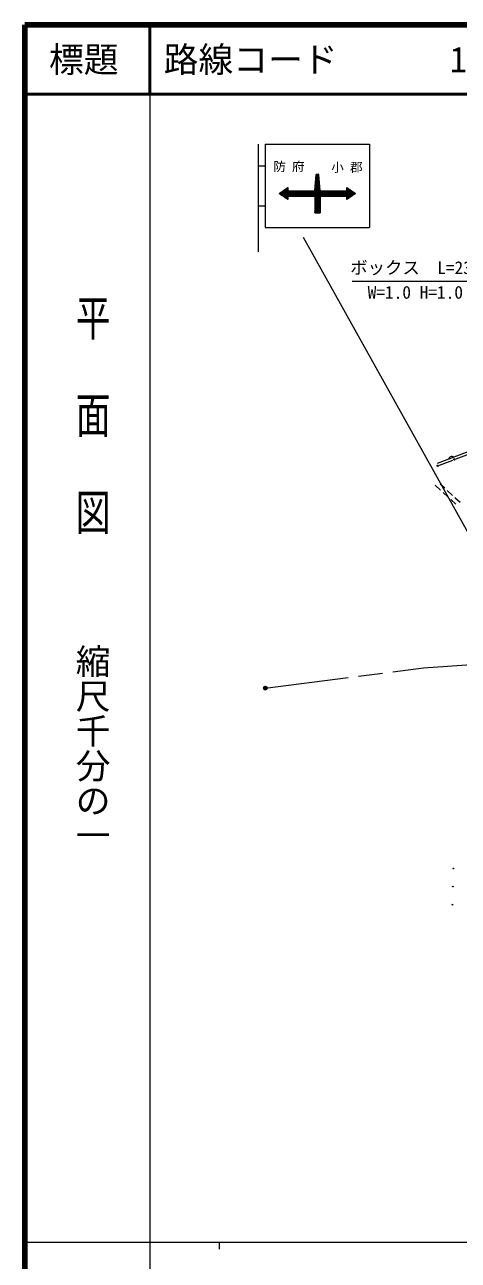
# Model space of a CAD drawing. Units: millimetres, scale not verified. Extents: x 40000 to 680000, y 20000 to 380000.
# Drawn here: x 40000 to 102379, y 202409 to 380000 of the extents above; entities that cross this region are included whole.
import ezdxf
from ezdxf.enums import TextEntityAlignment as Align

# ---------------------------------------------------------------- set-up
doc = ezdxf.new("R2010")
doc.units = ezdxf.units.MM
doc.header["$LTSCALE"] = 1000
doc.header["$PDMODE"] = 32
doc.header["$PDSIZE"] = 500
doc.linetypes.add('CHAIN', pattern=[18.5, 12, -1.5, 3.5, -1.5])
for name, color, linetype, lineweight in [('M-BGD', 7, 'Continuous', 13), ('M-BMK', 2, 'CHAIN', 13), ('M-STR-HTXT', 7, 'Continuous', 13), ('M-STR-STRC', 7, 'Continuous', 13), ('M-TTL', 2, 'Continuous', 140), ('M-TTL-BAND', 7, 'Continuous', 13), ('M-TTL-LINE', 7, 'Continuous', 50)]:
    doc.layers.add(name, color=color, linetype=linetype, lineweight=lineweight)
doc.layers.add('M-OTRS', color=6, linetype='Continuous')
doc.layers.add('M-TTL-TXT', color=7, linetype='Continuous')
doc.styles.add('@ＭＳ ゴシック', font='')
doc.styles.add('ＭＳ ゴシック', font='')
doc.styles.get('@ＭＳ ゴシック').set_extended_font_data('@MS Gothic')
doc.styles.get('ＭＳ ゴシック').set_extended_font_data('MS Gothic')

msp = doc.modelspace()

# ---------------------------------------------------------------- linework, layer by layer
at = {"layer": 'M-BGD'}
for p, q in [((102054, 317609), (103987, 318341)), ((99653, 316700), (101586, 317432)), ((99830, 313108), (99073, 313809)), ((100432, 313368), (99785, 313967)), ((100931, 312089), (100197, 312768)), ((101533, 312349), (100799, 313028)), ((102032, 311070), (101298, 311749)), ((102634, 311330), (101900, 312009))]:
    msp.add_line(p, q, dxfattribs=at)
msp.add_lwpolyline([(153620, 328892), (148750, 328964), (126751, 327102), (125769, 326967), (99339, 316912)], dxfattribs=at)
for centre, radius in [((99419, 316611), 100), ((101820, 317520), 100), ((101659, 258721), 50), ((101593, 256122), 50), ((101526, 253523), 50)]:
    msp.add_circle(centre, radius, dxfattribs=at)
msp.add_arc((101407, 317490), 445, 46.81862, 174.84015, dxfattribs=at)
at = {"layer": 'M-BMK'}
msp.add_lwpolyline([(74609, 284652), (97351, 287542), (110813, 288474), (119618, 288897), (135281, 288982), (151064, 288486)], dxfattribs=at)
at = {"layer": 'M-OTRS'}
msp.add_point((74609, 284652), dxfattribs=at)
at = {"layer": 'M-STR-HTXT'}
msp.add_line((107837, 343112), (87087, 343112), dxfattribs=at)
at = {"layer": 'M-STR-STRC'}
for p, q in [((73608, 362844), (73608, 347344)), ((74608, 362844), (74608, 350844)), ((74608, 362844), (89608, 362844)), ((89608, 362844), (89608, 350844)), ((73608, 359719), (74608, 359719)), ((81733, 356104), (81921, 358479)), ((81758, 356411), (82408, 357062)), ((81770, 356565), (82397, 357193)), ((81782, 356718), (82387, 357324)), ((81794, 356872), (82377, 357455)), ((81806, 357026), (82366, 357586)), ((82462, 356376), (81807, 357031)), ((82450, 356529), (81817, 357162)), ((81818, 357179), (82356, 357717)), ((82438, 356683), (81827, 357293)), ((81830, 357333), (82346, 357848)), ((82426, 356836), (81838, 357424)), ((81843, 357486), (82335, 357979)), ((82413, 356990), (81848, 357555)), ((81855, 357640), (82325, 358110)), ((82401, 357143), (81858, 357686)), ((81867, 357793), (82315, 358241)), ((82389, 357297), (81869, 357817)), ((81879, 357947), (82304, 358372)), ((82377, 357450), (81879, 357948)), ((82365, 357604), (81889, 358080)), ((81891, 358100), (82270, 358479)), ((82353, 357757), (81900, 358211)), ((81903, 358254), (82128, 358479)), ((82341, 357911), (81910, 358342)), ((81915, 358407), (81987, 358479)), ((82329, 358065), (81920, 358473)), ((82296, 358479), (81921, 358479)), ((82317, 358218), (82056, 358479)), ((82304, 358372), (82197, 358479)), ((82483, 356104), (82296, 358479)), ((76608, 355729), (77858, 356604)), ((77858, 354854), (76608, 355729)), ((76657, 355695), (76884, 355922)), ((77063, 355411), (76689, 355785)), ((76740, 355637), (77355, 356252)), ((77534, 355081), (76772, 355843)), ((76823, 355578), (77827, 356582)), ((77858, 354898), (76855, 355901)), ((76907, 355520), (77858, 356472)), ((77858, 355039), (76938, 355960)), ((76990, 355462), (77858, 356330)), ((77858, 355181), (77021, 356018)), ((77073, 355404), (77858, 356189)), ((77858, 355322), (77105, 356076)), ((77156, 355345), (77915, 356104)), ((77968, 355354), (77188, 356134)), ((77239, 355287), (78056, 356104)), ((78110, 355354), (77271, 356193)), ((77323, 355229), (78197, 356104)), ((78251, 355354), (77354, 356251)), ((77406, 355171), (78339, 356104)), ((78393, 355354), (77437, 356309)), ((77489, 355112), (78480, 356104)), ((78534, 355354), (77521, 356367)), ((77572, 355054), (77858, 355341)), ((77858, 356171), (77604, 356426)), ((77655, 354996), (77858, 355199)), ((77858, 356312), (77687, 356484)), ((77858, 356454), (77770, 356542)), ((77858, 356595), (77853, 356600)), ((77858, 356604), (77858, 356104)), ((77858, 356104), (81733, 356104)), ((77858, 355354), (81733, 355354)), ((77858, 355354), (77858, 354854)), ((77872, 355354), (78622, 356104)), ((78675, 355354), (77925, 356104)), ((78013, 355354), (78763, 356104)), ((78817, 355354), (78067, 356104)), ((78155, 355354), (78905, 356104)), ((78958, 355354), (78208, 356104)), ((78296, 355354), (79046, 356104)), ((79100, 355354), (78350, 356104)), ((78437, 355354), (79187, 356104)), ((79241, 355354), (78491, 356104)), ((78579, 355354), (79329, 356104)), ((79382, 355354), (78632, 356104)), ((78720, 355354), (79470, 356104)), ((79524, 355354), (78774, 356104)), ((78862, 355354), (79612, 356104)), ((79665, 355354), (78915, 356104)), ((79003, 355354), (79753, 356104)), ((79807, 355354), (79057, 356104)), ((79145, 355354), (79895, 356104)), ((79948, 355354), (79198, 356104)), ((79286, 355354), (80036, 356104)), ((80090, 355354), (79340, 356104)), ((79427, 355354), (80177, 356104)), ((80231, 355354), (79481, 356104)), ((79569, 355354), (80319, 356104)), ((80372, 355354), (79622, 356104)), ((79710, 355354), (80460, 356104)), ((80514, 355354), (79764, 356104)), ((79852, 355354), (80602, 356104)), ((80655, 355354), (79905, 356104)), ((79993, 355354), (80743, 356104)), ((80797, 355354), (80047, 356104)), ((80134, 355354), (80884, 356104)), ((80938, 355354), (80188, 356104)), ((80276, 355354), (81026, 356104)), ((81080, 355354), (80330, 356104)), ((80417, 355354), (81167, 356104)), ((81221, 355354), (80471, 356104)), ((80559, 355354), (81309, 356104)), ((81362, 355354), (80612, 356104)), ((80700, 355354), (81450, 356104)), ((81504, 355354), (80754, 356104)), ((80842, 355354), (81592, 356104)), ((81645, 355354), (80895, 356104)), ((80983, 355354), (81733, 356104)), ((82483, 354657), (81037, 356104)), ((81124, 355354), (82439, 356668)), ((82483, 354798), (81178, 356104)), ((81266, 355354), (82449, 356537)), ((82483, 354940), (81319, 356104)), ((81407, 355354), (82460, 356406)), ((82483, 355081), (81461, 356104)), ((81549, 355354), (82470, 356275)), ((82483, 355223), (81602, 356104)), ((81690, 355354), (82480, 356144)), ((81733, 356104), (82429, 356799)), ((81733, 355256), (82582, 356104)), ((81733, 355114), (82723, 356104)), ((81733, 354973), (82864, 356104)), ((81733, 354831), (83006, 356104)), ((81733, 354690), (83147, 356104)), ((81733, 355354), (81733, 352979)), ((81733, 354549), (82483, 355299)), ((82483, 354516), (81733, 355266)), ((82494, 355354), (81734, 356113)), ((82635, 355354), (81745, 356244)), ((81746, 356258), (82418, 356930)), ((82777, 355354), (81755, 356376)), ((82918, 355354), (81765, 356507)), ((83059, 355354), (81776, 356638)), ((83201, 355354), (81786, 356769)), ((82474, 356222), (81796, 356900)), ((82483, 356104), (86358, 356104)), ((82483, 355354), (82483, 352979)), ((82483, 355354), (86358, 355354)), ((82539, 355354), (83289, 356104)), ((83342, 355354), (82592, 356104)), ((82680, 355354), (83430, 356104)), ((83484, 355354), (82734, 356104)), ((82821, 355354), (83571, 356104)), ((83625, 355354), (82875, 356104)), ((82963, 355354), (83713, 356104)), ((83767, 355354), (83017, 356104)), ((83104, 355354), (83854, 356104)), ((83908, 355354), (83158, 356104)), ((83246, 355354), (83996, 356104)), ((84049, 355354), (83299, 356104)), ((83387, 355354), (84137, 356104)), ((84191, 355354), (83441, 356104)), ((83529, 355354), (84279, 356104)), ((84332, 355354), (83582, 356104)), ((83670, 355354), (84420, 356104)), ((84474, 355354), (83724, 356104)), ((83811, 355354), (84561, 356104)), ((84615, 355354), (83865, 356104)), ((83953, 355354), (84703, 356104)), ((84756, 355354), (84006, 356104)), ((84094, 355354), (84844, 356104)), ((84898, 355354), (84148, 356104)), ((84236, 355354), (84986, 356104)), ((85039, 355354), (84289, 356104)), ((84377, 355354), (85127, 356104)), ((85181, 355354), (84431, 356104)), ((84519, 355354), (85269, 356104)), ((85322, 355354), (84572, 356104)), ((84660, 355354), (85410, 356104)), ((85464, 355354), (84714, 356104)), ((84801, 355354), (85551, 356104)), ((85605, 355354), (84855, 356104)), ((84943, 355354), (85693, 356104)), ((85746, 355354), (84996, 356104)), ((85084, 355354), (85834, 356104)), ((85888, 355354), (85138, 356104)), ((85226, 355354), (85976, 356104)), ((86029, 355354), (85279, 356104)), ((85367, 355354), (86117, 356104)), ((86171, 355354), (85421, 356104)), ((85508, 355354), (86258, 356104)), ((86312, 355354), (85562, 356104)), ((85650, 355354), (86677, 356381)), ((86709, 355099), (85704, 356104)), ((85791, 355354), (86760, 356323)), ((86792, 355157), (85845, 356104)), ((85933, 355354), (86843, 356264)), ((86875, 355215), (85986, 356104)), ((86074, 355354), (86927, 356206)), ((86958, 355274), (86128, 356104)), ((86216, 355354), (87010, 356148)), ((87041, 355332), (86269, 356104)), ((86357, 355354), (87093, 356090)), ((86358, 356104), (86358, 356604)), ((86358, 356604), (87608, 355729)), ((87374, 355565), (86358, 356580)), ((86358, 356487), (86427, 356556)), ((86358, 356345), (86511, 356497)), ((87291, 355507), (86358, 356439)), ((86358, 356204), (86594, 356439)), ((87208, 355448), (86358, 356298)), ((87124, 355390), (86358, 356156)), ((86358, 355214), (87176, 356031)), ((86358, 355072), (87259, 355973)), ((86358, 354931), (87342, 355915)), ((87608, 355729), (86358, 354854)), ((86358, 354854), (86358, 355354)), ((86625, 355041), (86358, 355308)), ((86573, 355004), (87426, 355857)), ((87457, 355623), (86751, 356329)), ((87044, 355334), (87509, 355799)), ((87540, 355681), (87223, 355999)), ((87515, 355664), (87592, 355740)), ((73608, 353969), (74608, 353969)), ((77739, 354938), (77858, 355058)), ((77822, 354880), (77858, 354916)), ((81733, 354407), (82483, 355157)), ((82483, 354374), (81733, 355124)), ((81733, 354266), (82483, 355016)), ((82483, 354233), (81733, 354983)), ((81733, 354124), (82483, 354874)), ((82483, 354091), (81733, 354841)), ((81733, 353983), (82483, 354733)), ((82483, 353950), (81733, 354700)), ((81733, 353842), (82483, 354592)), ((82483, 353809), (81733, 354559)), ((81733, 353700), (82483, 354450)), ((82483, 353667), (81733, 354417)), ((81733, 353559), (82483, 354309)), ((82483, 353526), (81733, 354276)), ((81733, 353417), (82483, 354167)), ((82483, 353384), (81733, 354134)), ((81733, 353276), (82483, 354026)), ((82483, 353243), (81733, 353993)), ((81733, 353134), (82483, 353884)), ((82483, 353101), (81733, 353851)), ((81733, 352993), (82483, 353743)), ((82465, 352979), (81733, 353710)), ((82323, 352979), (81733, 353569)), ((82182, 352979), (81733, 353427)), ((81861, 352979), (82483, 353602)), ((82002, 352979), (82483, 353460)), ((86542, 354982), (86358, 355166)), ((86459, 354924), (86358, 355025)), ((86376, 354866), (86358, 354883)), ((82040, 352979), (81733, 353286)), ((81899, 352979), (81733, 353144)), ((81757, 352979), (81733, 353003)), ((81733, 352979), (82483, 352979)), ((82144, 352979), (82483, 353319)), ((82285, 352979), (82483, 353177)), ((82426, 352979), (82483, 353036)), ((74608, 350844), (89608, 350844)), ((111844, 292531), (80086, 349400))]:
    msp.add_line(p, q, dxfattribs=at)
at = {"layer": 'M-TTL'}
for p, q in [((40000, 380000), (40000, 20000)), ((680000, 380000), (40000, 380000))]:
    msp.add_line(p, q, dxfattribs=at)
at = {"layer": 'M-TTL-BAND'}
for p, q in [((58000, 370000), (58000, 20000)), ((40000, 205000), (579000, 205000)), ((68000, 205000), (68000, 204000))]:
    msp.add_line(p, q, dxfattribs=at)
at = {"layer": 'M-TTL-LINE'}
for p, q in [((58000, 380000), (58000, 370000)), ((40000, 370000), (680000, 370000))]:
    msp.add_line(p, q, dxfattribs=at)

# ---------------------------------------------------------------- texts
at = {"layer": 'M-STR-HTXT', "style": 'ＭＳ ゴシック'}
for s, p in [('ボックス\u3000L=23.0', (86837, 343612)), ('W=1.0 H=1.0', (89337, 340070))]:
    msp.add_text(s, height=1833, dxfattribs=at).set_placement(p, align=Align.BOTTOM_LEFT)
at = {"layer": 'M-STR-STRC', "style": 'ＭＳ ゴシック'}
for s, p in [('防 府', (78015, 359621)), ('小 郡', (86358, 359512))]:
    msp.add_text(s, height=1320, dxfattribs=at).set_placement(p, align=Align.MIDDLE_CENTER)
at = {"layer": 'M-TTL-BAND', "style": '@ＭＳ ゴシック', "width": 1.4}
msp.add_text('平  面  図', height=3666, rotation=270, dxfattribs=at).set_placement((49777, 306475), align=Align.MIDDLE_RIGHT)
at = {"layer": 'M-TTL-BAND', "style": '@ＭＳ ゴシック'}
msp.add_text('縮尺千分の一', height=3666, rotation=270, dxfattribs=at).set_placement((49777, 261030), align=Align.MIDDLE_RIGHT)
at = {"layer": 'M-TTL-TXT', "style": 'ＭＳ ゴシック'}
msp.add_text('標題', height=3666, dxfattribs=at).set_placement((48500, 375000), align=Align.MIDDLE_CENTER)
for s, p in [('路線コード', (60000, 375000)), ('194', (101142, 375000))]:
    msp.add_text(s, height=3666, dxfattribs=at).set_placement(p, align=Align.MIDDLE_LEFT)

doc.saveas('drawing.dxf')
